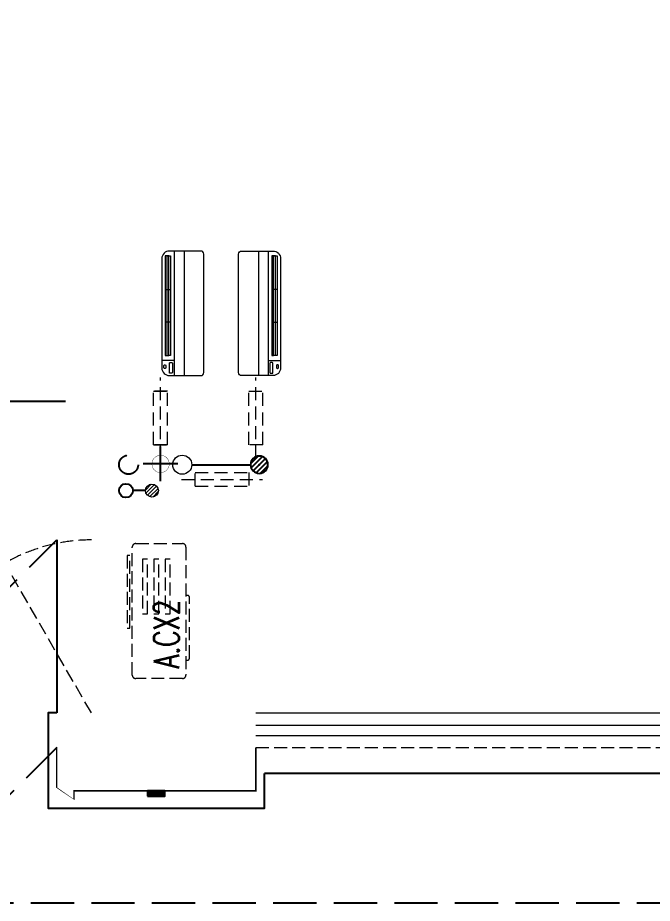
# Model space of a CAD drawing. Extents: x 3443499 to 7125205, y -1700016 to -264854.
# Drawn here: x 3549434 to 3553099, y -1020829 to -1015710 of the extents above; entities that cross this region are included whole.
import ezdxf

# ---------------------------------------------------------------- set-up
doc = ezdxf.new("R2010")
doc.units = 0
doc.header["$LTSCALE"] = 1000
doc.header["$MEASUREMENT"] = 0
doc.linetypes.add('DASH', pattern=[0.35, 0.25, -0.1])
doc.linetypes.add('HIDDEN', pattern=[0.375, 0.25, -0.125])
doc.layers.get('0').update_dxf_attribs({"linetype": 'CONTINUOUS'})
for name, color, linetype in [('!校对', 2, 'CONTINUOUS'), ('3.5方案汇报，与郭总、侯月琴确定户型_t8$0$2020.03.04 -1安徽标准化洋房户型(UA）_t8_t8$0$看线', 154, 'CONTINUOUS'), ('LVTRY', 252, 'CONTINUOUS'), ('VPIPE-凝结', 150, 'CONTINUOUS'), ('VPIPE-雨水', 4, 'DASH'), ('卫生间', 6, 'CONTINUOUS'), ('机电标识类', 1, 'CONTINUOUS'), ('看线', 185, 'CONTINUOUS'), ('立面', 73, 'CONTINUOUS'), ('铝合金', 144, 'CONTINUOUS')]:
    doc.layers.add(name, color=color, linetype=linetype)
for name, color, linetype, lineweight in [('EQUIP_地漏', 7, 'CONTINUOUS', 18), ('VPIPE-废水', 31, 'TG_F', 18), ('WINDOW', 146, 'CONTINUOUS', 20), ('平面-栏杆', 56, 'CONTINUOUS', 15), ('平面-看线', 252, 'CONTINUOUS', 15), ('平面-空调室内机', 176, 'CONTINUOUS', 9), ('平面-空调预留孔', 252, 'CONTINUOUS', 15), ('空调', 76, 'CONTINUOUS', 13)]:
    doc.layers.add(name, color=color, linetype=linetype, lineweight=lineweight)
doc.styles.add('_TCH_DIM', font='SIMPLEX', dxfattribs={"bigfont": 'GBCBIG'})
doc.styles.add('TG_LINETYPE', font='SIMPLEX', dxfattribs={"width": 0.8, "height": 3, "bigfont": 'HZTXT'})
doc.linetypes.add('TG_F', pattern='A,2,-0.3,["F",TG_LINETYPE,S=0.1,R=0,X=-0.23,Y=-0.15],0', length=2.3)

# ---------------------------------------------------------------- blocks, each defined once
blk = doc.blocks.new('fergve')
at = {"layer": '平面-空调预留孔', "color": 8, "linetype": 'DASH', "ltscale": 0.3}
for p, q in [((119062.717304058, 54987.64907498009), (119062.717304058, 54977.64907498009)), ((119435.5529723145, 54977.64907498009), (119435.5529723145, 54987.64907498009)), ((119072.717304058, 54967.64907498009), (119425.5529723145, 54967.64907498009))]:
    blk.add_line(p, q, dxfattribs=at)
blk.add_lwpolyline([(119715.8642389868, 54987.64907498032), (118975.8642389868, 54987.64907498009, -0.414213562373517), (118955.8642389868, 55007.64907498009), (118955.8642389873, 55277.64907498009, -0.414213562372746), (118975.8642389873, 55297.64907498009), (119715.8642389864, 55297.64907498009, -0.4142135623727947), (119735.8642389864, 55277.64907498009), (119735.8642389868, 55007.64907498055, -0.4142135623733224)], format="xyb", close=True, dxfattribs=at)
for points in [[(119666.6522452464, 55326.75839339898), (119246.8340998819, 55326.75839339898), (119246.8340998819, 55311.64433774215), (119666.6522452464, 55311.64433774215)], [(119645.4876140846, 55239.18252008365), (119329.9588134751, 55239.18252008365), (119329.9588134751, 55210.21092074577), (119645.4876140846, 55210.21092074577)], [(119645.4876140846, 55173.38063160962), (119329.9588134751, 55173.38063160962), (119329.9588134751, 55144.40903227197), (119645.4876140846, 55144.40903227197)], [(119645.4876140846, 55107.57874313582), (119329.9588134751, 55107.57874313582), (119329.9588134751, 55078.60714379794), (119645.4876140846, 55078.60714379794)]]:
    blk.add_lwpolyline(points, close=True, dxfattribs=at)
for centre, start, end in [((119072.717304058, 54977.64907498009), 180, 270), ((119425.5529723145, 54977.64907498009), 270, 0)]:
    blk.add_arc(centre, 10, start, end, dxfattribs=at)
at = {"layer": '平面-空调预留孔', "color": 8, "linetype": 'DASH', "ltscale": 0.3, "style": '_TCH_DIM', "width": 0.7058823529411765}
blk.add_text('A.CX2', height=146.88, dxfattribs=at).set_placement((119015.260064729, 55027.2738646582))
blk = doc.blocks.new('dongkong')
at = {"layer": '平面-空调预留孔', "color": 8, "linetype": 'HIDDEN', "ltscale": 0.3}
for p, q in [((-603796.0415180789, 210899.900060961), (-603796.0415180789, 210431.4859232727)), ((-603836.0415180789, 210820.9630630909), (-603836.0415180789, 210510.8096162414)), ((-603836.0415180789, 210820.9630630909), (-603756.0415180789, 210820.9630630909)), ((-603756.0415180789, 210820.9630630909), (-603756.0415180789, 210510.8096162414))]:
    blk.add_line(p, q, dxfattribs=at)
blk.add_lwpolyline([(-603756.0415180789, 210510.8096162414), (-603836.0415180789, 210510.8096162414)], dxfattribs=at)
blk = doc.blocks.new('A$C001338C2')
at = {"color": 8}
for p, q in [((844.9999883423079, 303.6000072514144), (54.99998834231155, 303.6000543390692)), ((109.0525457565491, 214.7673082745569), (109.0525510513944, 303.6000511174025)), ((-1.49359439092e-05, 248.6000576173246), (-2.84423585981e-05, 22.0000576172315)), ((899.9999715576414, 22.00000397306576), (899.9999850640525, 248.6000039731589)), ((21.99997024633922, 5.63059293199e-05), (877.9999702463392, 5.2843679441e-06))]:
    blk.add_line(p, q, dxfattribs=at)
at = {"color": 8, "lineweight": 5}
for p, q in [((864.5756734352908, 278.6904651548975), (144.4768629888749, 278.6905080761171)), ((144.4768629888749, 278.6905080761171), (144.4768622188567, 265.7722729386405)), ((387.0097734353949, 278.6904936200444), (144.4768629888749, 278.6905080761171)), ((144.4768629888749, 278.6905080761171), (144.4768614488676, 252.8539829386973)), ((144.4768622188567, 265.7722729386405), (864.5756726653053, 265.772230017421)), ((387.0097711254275, 239.935678482565), (387.0097734353949, 278.6904936200444)), ((864.5756734352908, 278.6904651548975), (622.0427234354138, 278.6904796109884)), ((622.0427234354138, 278.6904796109884), (622.04272112545, 239.935664473509)), ((864.5756718953162, 252.8539400174777), (864.5756734352908, 278.6904651548975)), ((864.5756726653053, 265.772230017421), (864.5756711253525, 239.9356500174181)), ((899.9999830474662, 214.7672611304297), (-1.69525337697e-05, 214.7673147745954)), ((144.4768606789075, 239.9356929386377), (144.4768614488676, 252.8539829386973)), ((144.4768614488676, 252.8539829386973), (864.5756718953162, 252.8539400174777)), ((864.5756711253525, 239.9356500174181), (144.4768606789075, 239.9356929386377)), ((622.04272112545, 239.935664473509), (387.0097711254275, 239.935678482565)), ((899.9999787804518, 143.1781611304468), (-2.12195482163e-05, 143.1782147746126))]:
    blk.add_line(p, q, dxfattribs=at)
at = {"color": 8}
for points in [[(73.08482630450817, 275.0144977724194), (56.77886350143308, 275.0144987443309, -0.414213562373095), (51.27886382925863, 280.5144990721565), (51.27886400034913, 283.3844664433818, -0.414213562373095), (56.77886432817468, 288.8844661155563), (73.08482713124977, 288.8844651436448, -0.4142135623732024), (78.58482680342422, 283.3844648158192), (78.58482663233372, 280.5144974445939, -0.414213562373095)], [(89.24090579471158, 226.3562818807586), (22.19125331861505, 226.3562858772129, -0.414213562372504), (16.6912536464406, 231.8562862050385), (16.69125431894281, 243.1390318179401, -0.414213562373095), (22.19125464676836, 248.6390314901146), (89.24090712286488, 248.6390274936603, -0.414213562373095), (94.74090679503934, 243.1390271658347), (94.74090612253713, 231.8562815529331, -0.414213562373095)]]:
    blk.add_lwpolyline(points, format="xyb", close=True, dxfattribs=at)
for centre, radius, start, end in [((54.99998506405609, 248.6000543390692), 55.0000000000001, 89.99999658490542, 179.9999965849054), ((844.9999850640525, 248.6000072514144), 55.0000000000001, 359.9999965849054, 89.99999658490542), ((21.9999715576414, 22.00005630592932), 22.00000000000004, 179.9999965849054, 269.9999965849054), ((877.9999715576414, 22.00000528436794), 22.00000000000004, 269.9999965849054, 359.9999965849054)]:
    blk.add_arc(centre, radius, start, end, dxfattribs=at)
blk = doc.blocks.new('GGDGDGDG')
at = {"layer": '机电标识类', "color": 250, "linetype": 'DASH', "ltscale": 400}
for p, q in [((704092.518312035, 766289.778960277), (704092.5180551868, 766489.7787460767)), ((704192.5181975978, 766389.7788858804), (703992.5181975979, 766389.7786917092))]:
    blk.add_line(p, q, dxfattribs=at)
at = {"layer": '空调', "color": 1, "linetype": 'DASH', "const_width": 2}
blk.add_lwpolyline([(704042.5181975979, 766389.7789660976, 0.999999145628318), (704142.5181975978, 766389.7788373376, 0.9999991456387952), (704042.5181975979, 766389.7787402523)], format="xyb", dxfattribs=at)
blk = doc.blocks.new('$lvtry$00000171')
for p, q in [((-74.24621202462731, 10.60660171788186), (-10.60660171788186, 74.24621202462731)), ((-69.81875867368217, -27.39235180270043), (27.39235180242758, 69.81875867368217)), ((-53.03300858900184, -53.03300858886359), (53.03300858900184, 53.03300858886359)), ((-27.39235180242758, -69.81875867368217), (69.81875867368217, 27.39235180270043)), ((10.60660171788186, -74.24621202462731), (74.24621202462731, -10.60660171788186))]:
    blk.add_line(p, q)
blk.add_circle((0, 0), 75)
blk.add_point((0, 0))
blk = doc.blocks.new('$TwtSys$00000141')
at = {"color": 1}
for p, q in [((-47.09803151780761, 3.836055847277748), (-5.041545145413693, 45.89254221967349)), ((-47.09803151780761, 3.836055847277748), (-5.041545145413693, 45.89254221967349)), ((-43.60958444554853, -17.52724007043071), (17.52724007042889, 43.60958444554853)), ((-43.60958444554853, -17.52724007043071), (17.52724007042889, 43.60958444554853)), ((-33.23401871576607, -33.23401871577153), (33.23401871576607, 33.23401871576425)), ((-33.23401871576607, -33.23401871576971), (33.23401871576607, 33.23401871576425)), ((-16.17805684451741, -43.53063328177632), (43.79137317708955, 16.43879673983065)), ((-16.17805684451741, -43.53063328177632), (43.79137317708955, 16.43879673983247)), ((5.715553844029273, -46.12975947626182), (46.12974035062325, -5.715572969671484)), ((5.715553844029273, -46.12975947626182), (46.12974035062325, -5.715572969671484))]:
    blk.add_line(p, q, dxfattribs=at)
blk.add_circle((0, -1.818989403545856e-12), 47, dxfattribs=at)
blk.add_circle((0, -1.818989403545856e-12), 47, dxfattribs=at)
blk = doc.blocks.new('HFGHFHF')
at = {"layer": '卫生间', "color": 252, "linetype": 'DASH'}
for p, q in [((297866.5787155775, 673357.1717769002), (296966.5787412603, 674257.1717769002)), ((296966.5787024635, 673057.1717769038), (297866.5786813337, 672157.1717873199))]:
    blk.add_line(p, q, dxfattribs=at)
blk.add_lwpolyline([(282616.8350864521, 689157.1704769041), (280916.5788830324, 689157.1704769032), (280916.5812367696, 684657.1741508229), (280916.5787005334, 684657.1741508252), (280916.5787009982, 684357.1717768902), (272916.5787024875, 684357.1717768902), (272916.5787024838, 683357.171140483), (271116.5787024773, 683357.1727428748), (271116.5787023841, 673357.1717768742), (273766.5787349492, 673357.1717769586), (273766.5787783512, 672157.1717873106), (297866.5786813337, 672157.1717873199), (297866.5787155775, 673357.1717769002), (299516.5787024723, 673357.1717769002)], dxfattribs=at)
blk = doc.blocks.new('A$C74FB3979')
at = {"layer": '立面'}
h = blk.add_hatch(dxfattribs=at)
h.set_pattern_fill('ANSI31', color=252, scale=2)
h.set_pattern_definition([(45, (-857750.4983633109, -796188.8789494345), (-2.245064030267288, 2.245064030267288), [])])
h.paths.add_polyline_path([(30474.78846095921, -623.3789494344965), (30574.78846095921, -623.3789494344965), (30574.78846095921, -593.3789494344965), (30474.78846095921, -593.3789494344965)])
at = {"color": 252, "const_width": 8}
blk.add_lwpolyline([(29949.81129075214, -343.4146183915436), (29949.81129075168, -643.4146183915436), (30049.81129999831, -643.4150566877797), (30049.81128150551, -593.4146193359047), (31099.81125343405, -593.4146292516962), (31099.81123494077, -343.413752659224)], dxfattribs=at)
at = {"layer": '3.5方案汇报，与郭总、侯月琴确定户型_t8$0$2020.03.04 -1安徽标准化洋房户型(UA）_t8_t8$0$看线', "color": 252, "ltscale": 10}
blk.add_line((29999.81128951302, 1656.58538899757), (27499.81129068322, 1656.585389027372), dxfattribs=at)
at = {"layer": 'VPIPE-凝结', "color": 252, "ltscale": 0.1}
blk.add_line((30729.81369022606, 1291.584506998304), (31069.81129075168, 1291.584476742893), dxfattribs=at)
blk.add_lwpolyline([(30462.20889125392, 1141.584493870847), (30389.80889125401, 1141.584495671093)], dxfattribs=at)
at = {"layer": 'VPIPE-凝结', "color": 252}
blk.add_circle((30349.80889125401, 1141.584495671093), 40, dxfattribs=at)
at = {"layer": 'VPIPE-废水', "color": 252}
blk.add_circle((30674.81369022606, 1291.584506998304), 55, dxfattribs=at)
at = {"layer": 'VPIPE-雨水', "color": 252}
blk.add_circle((30364.80889125401, 1291.584493870847), 55, dxfattribs=at)
at = {"layer": 'WINDOW', "color": 252, "linetype": 'DASH', "ltscale": 0.3}
blk.add_lwpolyline([(30149.8112907391, -143.4146184092388), (29649.8112907405, 722.6107853734866, -0.1316524975897076), (30149.81129074888, 856.5853815888986)], format="xyb", dxfattribs=at)
at = {"layer": '平面-栏杆', "color": 252}
for p, q in [((31099.81129075168, -213.4146183989942), (36999.81129074469, -213.414618389681)), ((31099.81129075214, -273.4146183989942), (36999.81129074516, -273.414618389681))]:
    blk.add_line(p, q, dxfattribs=at)
at = {"layer": '平面-看线', "color": 252}
blk.add_line((31099.81129075168, -143.4146183989942), (36999.81129074842, -143.414618389681), dxfattribs=at)
at = {"layer": '平面-看线', "color": 252, "linetype": 'DASH', "ltscale": 0.3}
blk.add_line((31099.81129817152, -343.4146183719859), (36999.81232966715, -343.4146183738485), dxfattribs=at)
at = {"layer": '看线', "color": 252, "ltscale": 0.5}
for points in [[(29949.81125374418, 856.585372492671), (29949.81128793862, -143.4146183915436)], [(36999.81232962804, -493.414619110059), (31149.81125555886, -493.414619108662)]]:
    blk.add_lwpolyline(points, dxfattribs=at)
at = {"layer": '看线', "color": 252}
blk.add_lwpolyline([(29949.81128793862, -143.4146183915436), (29899.81128798891, -143.4143992434256), (29899.80887735868, -693.4146245466545), (31149.81127353897, -693.4144704360515), (31149.81125555886, -493.414619105868)], dxfattribs=at)
at = {"layer": '立面', "color": 252}
blk.add_lwpolyline([(30474.78846095921, -623.3789494344965), (30574.78846095921, -623.3789494344965), (30574.78846095921, -593.3789494344965), (30474.78846095921, -593.3789494344965)], close=True, dxfattribs=at)
at = {"layer": '铝合金', "color": 252}
blk.add_lwpolyline([(30474.78846095921, -623.3789494344965), (30574.78846095921, -623.3789494344965), (30574.78846095921, -593.3789494344965), (30474.78846095921, -593.3789494344965)], close=True, dxfattribs=at)
at = {"color": 252, "xscale": -1}
blk.add_blockref('HFGHFHF', (326916.3899932154, -673400.5863952953), dxfattribs=at)
at = {"color": 252}
blk.add_blockref('GGDGDGDG', (-673542.8013388109, -765094.0343864206), dxfattribs=at)
at = {"layer": 'EQUIP_地漏', "color": 252, "xscale": -0.8, "yscale": -0.8, "zscale": 0.8, "rotation": 180}
blk.add_blockref('$TwtSys$00000141', (30499.80889125401, 1141.584493870847), dxfattribs=at)
at = {"layer": 'LVTRY', "color": 252, "xscale": -0.6666666667107825, "yscale": 0.6666666667107825, "rotation": 90.00000000602213}
blk.add_blockref('$lvtry$00000171', (31119.8112907554, 1291.584476748481), dxfattribs=at)
at = {"layer": '平面-空调室内机', "color": 252, "ltscale": 0.3, "xscale": -1, "rotation": 180}
blk.add_blockref('dongkong', (634345.7581053567, 212227.3950149477), dxfattribs=at)
at = {"layer": '平面-空调室内机', "color": 252, "ltscale": 0.3}
for p, rotation in [((-573246.3249308006, 212227.3950149482), 180), ((-572696.2302266662, 212227.3949978147), 180), ((-572696.2302266662, 212227.3949978147), 180), ((241570.5042828615, 605002.6260284679), 89.99999999999999)]:
    blk.add_blockref('dongkong', p, dxfattribs=dict(at, rotation=rotation))
at = {"layer": '平面-空调预留孔', "color": 252, "yscale": 0.800000000046565, "zscale": 0.800000000046565}
for p, xscale, rotation in [((30799.71662348788, 1806.585419328883), 0.800000000046565, 90.00000023343011), ((30999.90595800104, 1806.585419328883), -0.800000000046565, 269.9999997665698)]:
    blk.add_blockref('A$C001338C2', p, dxfattribs=dict(at, xscale=xscale, rotation=rotation))
at = {"layer": '平面-空调预留孔', "color": 252, "rotation": 90}
blk.add_blockref('fergve', (85683.96373882564, -118900.211945035), dxfattribs=at)

msp = doc.modelspace()

# ---------------------------------------------------------------- block references
at = {"layer": '!校对'}
msp.add_blockref('A$C74FB3979', (3519709.309220973, -1019585.257357504), dxfattribs=at)

doc.saveas('drawing.dxf')
